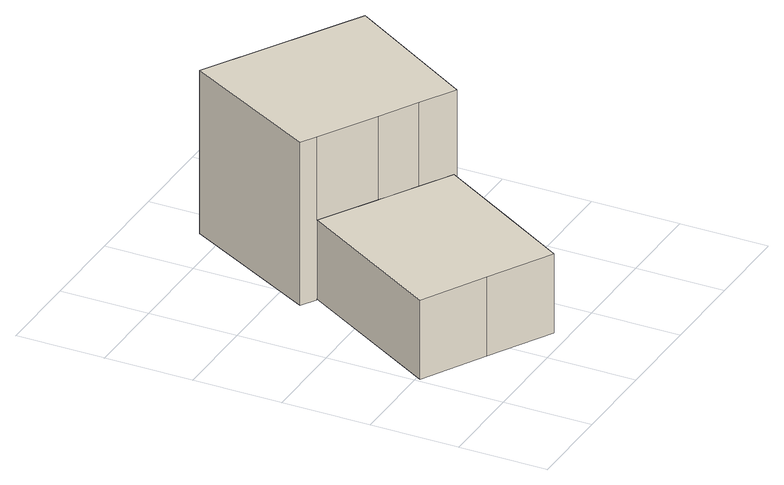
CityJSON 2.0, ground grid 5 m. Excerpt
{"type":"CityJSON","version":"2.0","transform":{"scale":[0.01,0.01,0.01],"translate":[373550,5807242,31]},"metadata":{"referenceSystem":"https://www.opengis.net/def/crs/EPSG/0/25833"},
"CityObjects":{
"building1":{"type":"Building","attributes":{"Gemeindeschluessel":"11000006","function":"31001_2081"},"address":[{"country":"Germany","locality":"Berlin","thoroughfareNumber":"50 (1)","thoroughfareName":"Neue Kreisstraße"}],"children":["building1-1","building1-2"]},
"building1-1":{"type":"BuildingPart","attributes":{"BezugspunktDach":"2200","measuredHeight":11.65,"storeysAboveGround":2},"parents":["building1"],"geometry":[{"type":"MultiSurface","lod":"1","boundaries":[[[0,1,2,3,4,5,6,7]],[[8,9,10,11,12,13,14,15]],[[8,15,7,6]],[[9,8,6,5]],[[10,9,5,4]],[[11,10,4,3]],[[16,17,18,19,12,11,3,2]],[[20,21,16,19,22,23,13,12,2,1]],[[24,20,23,25,14,13,1,0]],[[15,14,0,7]],[[19,18,17,16]],[[23,22,21,20]],[[22,19,16,21]],[[25,23,20,24]]]}]},
"building1-2":{"type":"BuildingPart","attributes":{"BezugspunktDach":"2200","measuredHeight":5.41,"storeysAboveGround":2},"parents":["building1"],"geometry":[{"type":"MultiSurface","lod":"1","boundaries":[[[26,27,28,17,21,24,29]],[[25,22,18,30,31,32,33]],[[25,33,29,24]],[[30,18,17,28]],[[31,30,28,27]],[[32,31,27,26]],[[33,32,26,29]],[[22,23,20,21]],[[25,34,24,20,23]],[[18,19,16,17]],[[22,21,16,19]]]}]}
},
"vertices":[
[503,1302,967],[826,1115,967],[1039,993,967],[1238,878,967],[1697,1625,967],[1265,1877,967],[833,2129,967],[414,1353,967],[833,2129,14],[1265,1877,14],[1697,1625,14],[1238,878,14],[1039,993,14],[826,1115,14],[503,1302,14],[414,1353,14],[1039,993,480],[1221,887,480],[1221,887,18],[1039,993,18],[826,1115,480],[862,1095,480],[862,1095,18],[826,1115,18],[503,1302,480],[503,1302,18],
[375,279,480],[735,80,480],[932,408,480],[16,478,480],[932,408,18],[735,80,18],[375,279,18],[16,478,18],[503,1302,242]
]}
